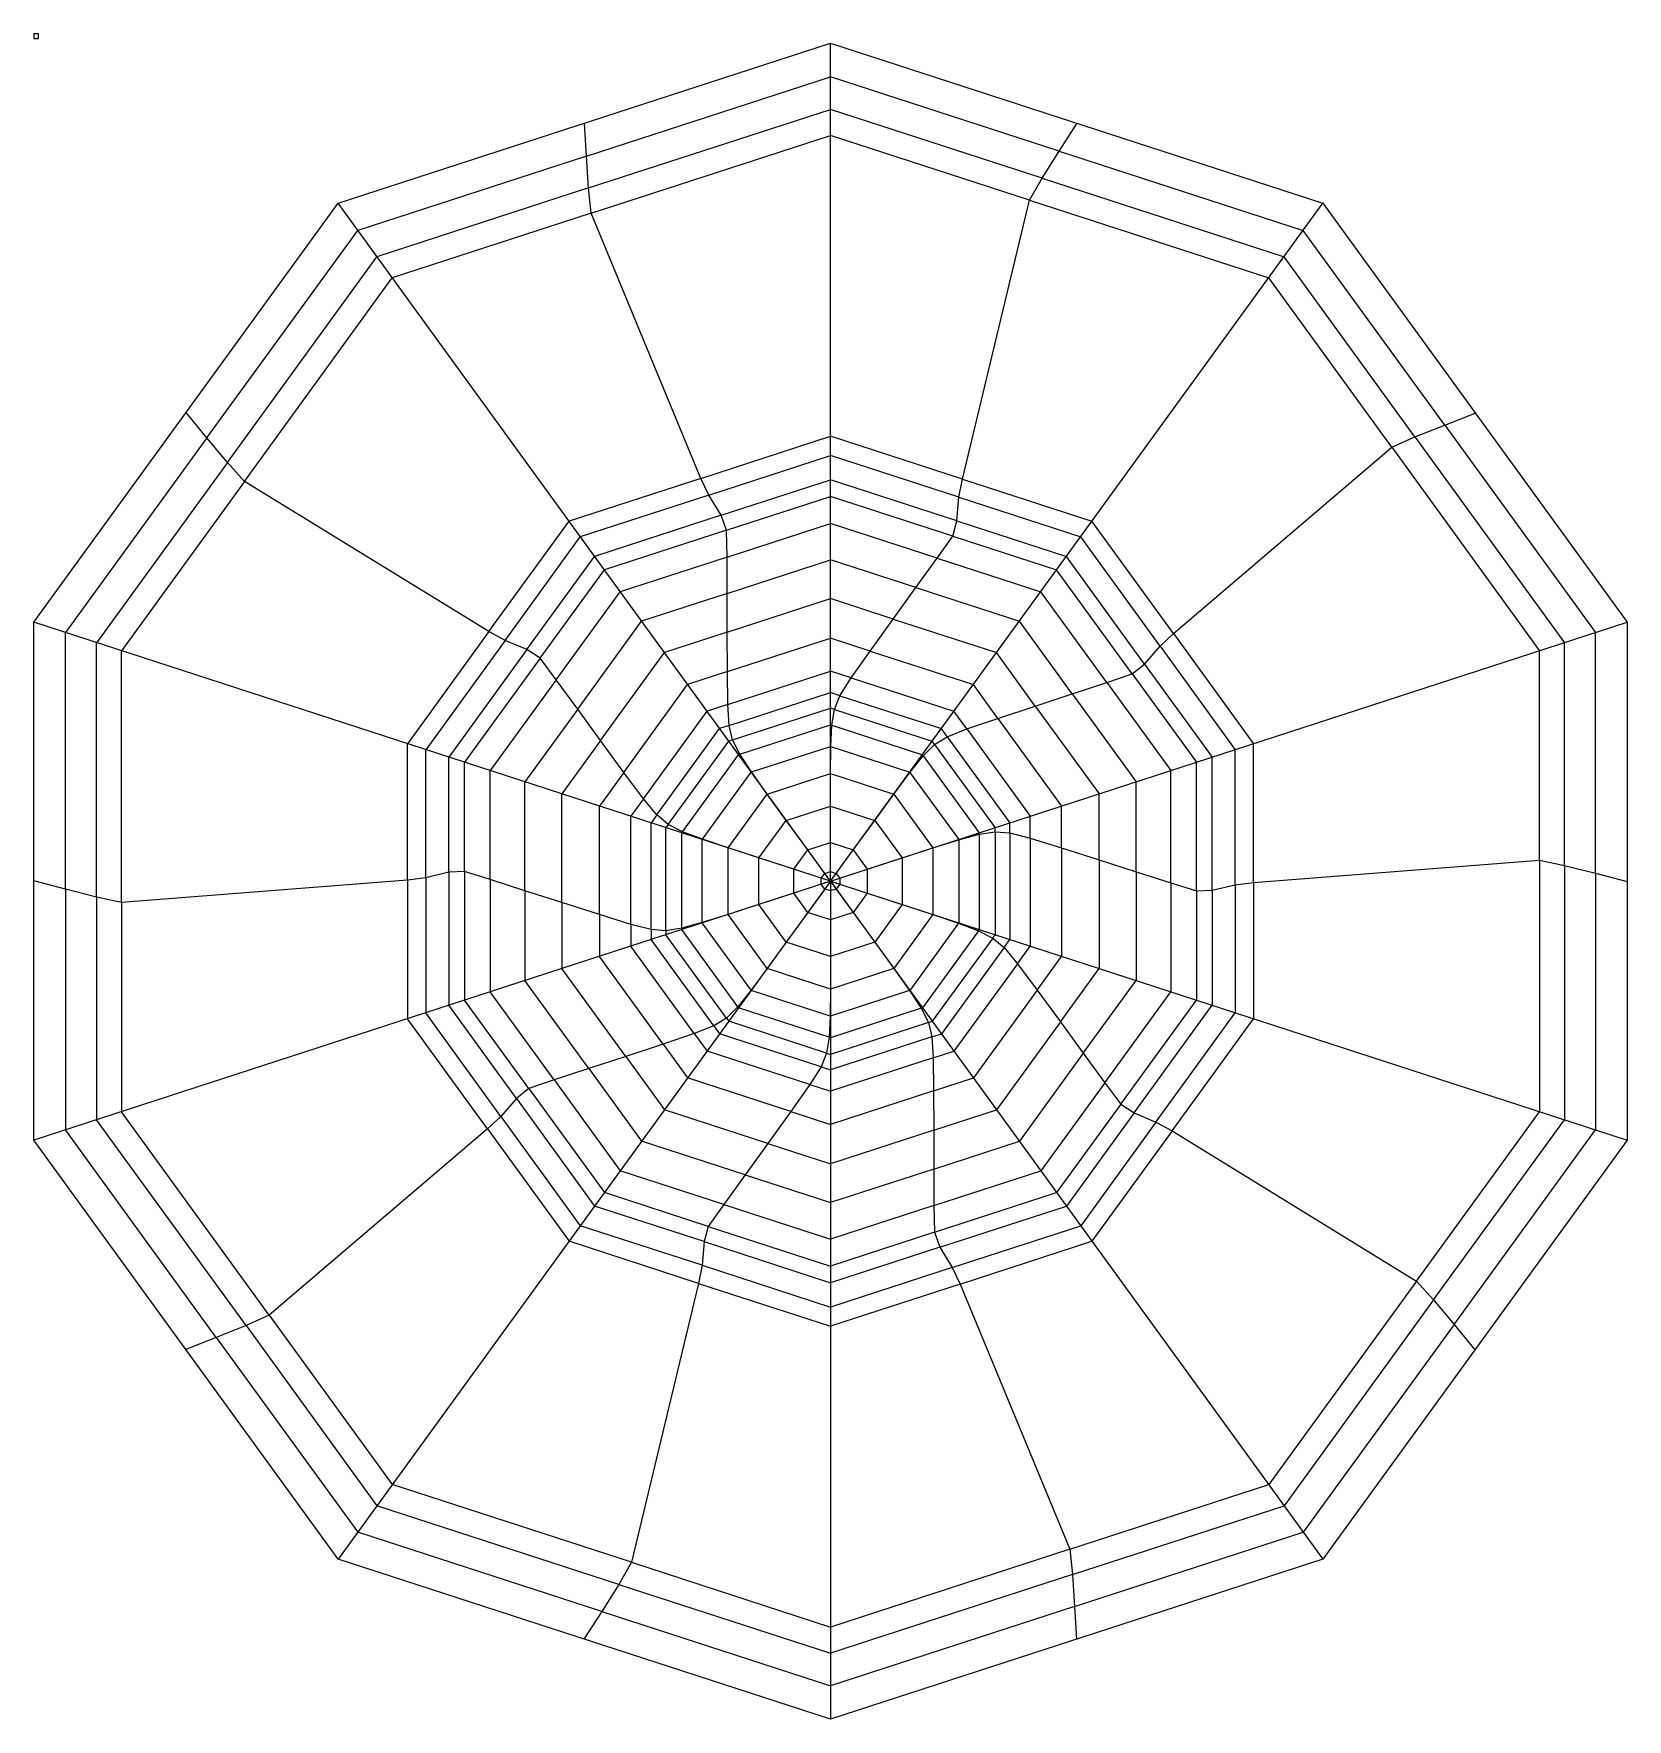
# Model space of a CAD drawing. Extents: x -1679 to 1679, y -1766 to 1786.
import ezdxf

# ---------------------------------------------------------------- set-up
doc = ezdxf.new("R2010")
doc.units = 0

msp = doc.modelspace()

# ---------------------------------------------------------------- linework, layer by layer
at = {"layer": 'CutLine', "color": 250, "linetype": 'CONTINUOUS'}
for p, q in [((-1037.9, 1428.5), (0, 1765.7)), ((0, 1765.7), (1037.9, 1428.5)), ((-1679.3, 545.6), (-1037.9, 1428.5)), ((1037.9, 1428.5), (1679.3, 545.6)), ((-1679.3, -545.6), (-1679.3, 545.6)), ((1679.3, 545.6), (1679.3, -545.6)), ((-1037.9, -1428.5), (-1679.3, -545.6)), ((1679.3, -545.6), (1037.9, -1428.5)), ((0, -1765.7), (-1037.9, -1428.5)), ((1037.9, -1428.5), (0, -1765.7))]:
    msp.add_line(p, q, dxfattribs=at)
at = {"layer": 'MountainLine', "color": 1, "linetype": 'CONTINUOUS'}
for p, q in [((0, 0), (0, 1765.7)), ((-514.1, 1528), (0, 1695.1)), ((-514.1, 1528), (0, 1695.1)), ((-509.9, 1460.7), (0, 1626.3)), ((-504.1, 1407.5), (0, 1571.3)), ((482.2, 1538.4), (996.3, 1371.4)), ((482.2, 1538.4), (996.3, 1371.4)), ((446.1, 1481.4), (955.9, 1315.7)), ((0, 0), (-1037.9, 1428.5)), ((0, 0), (1037.9, 1428.5)), ((419.5, 1435), (923.6, 1271.2)), ((-1314.1, 934), (-996.3, 1371.4)), ((-1314.1, 934), (-996.3, 1371.4)), ((-1271.1, 882), (-955.9, 1315.7)), ((-1235.1, 842.4), (-923.6, 1271.2)), ((1294.4, 961.1), (1612.1, 523.8)), ((1294.4, 961.1), (1612.1, 523.8)), ((-273.1, 848.7), (0, 937.5)), ((1231.6, 936.3), (1546.7, 502.6)), ((-256.6, 813.7), (0, 897.1)), ((1182.8, 914.4), (1494.4, 485.6)), ((266.6, 759.3), (0, 845.9)), ((277.9, 847.2), (551, 758.4)), ((257.7, 727.1), (0, 810.9)), ((270.7, 809.2), (527.3, 725.8)), ((-719.8, 526.1), (-551, 758.4)), ((-230.6, 771), (-497.2, 684.4)), ((225, 680.8), (0, 753.9)), ((-685.9, 507.5), (-527.3, 725.8)), ((-218.9, 739.7), (-476.6, 656)), ((-218.1, 683), (-443.1, 609.9)), ((-218.1, 606.3), (0, 677.2)), ((662, 457.5), (497.2, 684.4)), ((635.9, 436.8), (476.6, 656)), ((179.9, 618.7), (398, 547.8)), ((582.2, 418.5), (443.1, 609.9)), ((-217.8, 524.6), (0, 595.4)), ((0, 0), (-1679.3, 545.6)), ((-532.8, 362.3), (-398, 547.8)), ((0, 0), (1679.3, 545.6)), ((132.2, 552.4), (350, 481.7)), ((-1612.1, -16.8), (-1612.1, 523.8)), ((-1612.1, -16.8), (-1612.1, 523.8)), ((-1546.7, -33.5), (-1546.7, 502.6)), ((-217.4, 441.6), (0, 512.2)), ((722.8, 522), (891.6, 289.7)), ((-1494.4, -44.5), (-1494.4, 485.6)), ((-639.7, 488.2), (-804.5, 261.4)), ((-611.9, 469.8), (-771.2, 250.6)), ((-484.6, 296.4), (-350, 481.7)), ((83.7, 485), (301.1, 414.4)), ((694.6, 495.5), (853.2, 277.2)), ((-216.6, 372.3), (0, 442.6)), ((43.6, 428.5), (260.2, 358.1)), ((-577.9, 424.4), (-717, 233)), ((-435.4, 229.4), (-301.1, 414.4)), ((-213.7, 328), (0, 397.5)), ((19.9, 391), (233.6, 321.6)), ((509.2, 394.8), (644, 209.3)), ((-394, 173.9), (-260.2, 358.1)), ((-206.3, 297.7), (0, 364.8)), ((8.1, 362.1), (214.4, 295.1)), ((431.6, 369.2), (566.2, 184)), ((-365.7, 139.8), (-233.6, 321.6)), ((-190.9, 267.6), (0, 329.6)), ((2.8, 328.7), (193.7, 266.6)), ((287.1, 321), (421, 136.8)), ((352.8, 343.2), (487.1, 158.3)), ((-891.6, 2.5), (-891.6, 289.7)), ((-341.9, 119.6), (-214.4, 295.1)), ((-166.5, 230.2), (0, 284.2)), ((219.4, 288.2), (346.9, 112.7)), ((246, 304.6), (378, 122.8)), ((-853.2, 7.4), (-853.2, 277.2)), ((-311.7, 104.2), (-193.7, 266.6)), ((0.6, 284), (167.1, 230)), ((195.5, 264.3), (313.5, 101.9)), ((771.2, -20.4), (771.2, 250.6)), ((804.5, -19), (804.5, 261.4)), ((-270, 88.4), (-167.1, 230)), ((-133.4, 183.8), (0, 227.1)), ((0.1, 227.1), (133.5, 183.8)), ((167.5, 229.4), (270.3, 87.8)), ((717, -3.6), (717, 233)), ((-644, -20.1), (-644, 209.3)), ((-566.2, -45), (-566.2, 184)), ((-216, 70.3), (-133.5, 183.8)), ((133.6, 183.7), (216, 70.2)), ((-487.1, -70.3), (-487.1, 158.3)), ((-93.2, 128.2), (0, 158.5)), ((0, 158.5), (93.2, 128.2)), ((-421, -91), (-421, 136.8)), ((-378, -101.9), (-378, 122.8)), ((-346.9, -104.2), (-346.9, 112.7)), ((-150.7, 49), (-93.2, 128.2)), ((93.2, 128.2), (150.7, 49)), ((-313.5, -98.9), (-313.5, 101.9)), ((-270.3, -87.2), (-270.3, 87.8)), ((-47.9, 65.9), (0, 81.4)), ((0, 81.4), (47.9, 65.9)), ((270.3, 87.2), (270.3, -87.8)), ((313.5, 98.9), (313.5, -101.9)), ((346.9, 104.2), (346.9, -112.7)), ((378, 101.9), (378, -122.8)), ((421, 91), (421, -136.8)), ((-216, -70.1), (-216, 70.2)), ((-150.7, -49), (-150.7, 49)), ((-77.4, 25.2), (-47.9, 65.9)), ((47.9, 65.9), (77.5, 25.2)), ((150.7, 49), (150.7, -49)), ((216, 70.1), (216, -70.2)), ((487.1, 70.3), (487.1, -158.3)), ((566.2, 45), (566.2, -184)), ((1494.4, 44.5), (1494.4, -485.6)), ((0, 0), (-1679.3, -545.6)), ((0, 0), (-1037.9, -1428.5)), ((-804.5, 19), (-804.5, -261.4)), ((-771.2, 20.4), (-771.2, -250.6)), ((-717, 3.6), (-717, -233)), ((-77.5, -25.2), (-77.5, 25.2)), ((-19.4, 6.3), (-12, 16.5)), ((-19.4, -6.3), (-19.4, 6.3)), ((-12, 16.5), (0, 20.4)), ((0, 20.4), (12, 16.5)), ((0, 0), (0, -1765.7)), ((0, 0), (1037.9, -1428.5)), ((0, 0), (1679.3, -545.6)), ((0, 0), (0, 0)), ((0, 0), (0, 0)), ((0, 0), (0, 0)), ((0, 0), (0, 0)), ((0, 0), (0, 0)), ((0, 0), (0, 0)), ((0, 0), (0, 0)), ((0, 0), (0, 0)), ((0, 0), (0, 0)), ((0, 0), (0, 0)), ((0, 0), (0, 0)), ((0, 0), (0, 0)), ((0, 0), (0, 0)), ((0, 0), (0, 0)), ((0, 0), (0, 0)), ((0, 0), (0, 0)), ((0, 0), (0, 0)), ((0, 0), (0, 0)), ((0, 0), (0, 0)), ((0, 0), (0, 0)), ((12, 16.5), (19.4, 6.3)), ((19.4, 6.3), (19.4, -6.3)), ((77.5, 25.2), (77.5, -25.2)), ((644, 20.1), (644, -209.3)), ((1546.7, 33.5), (1546.7, -502.6)), ((1612.1, 16.8), (1612.1, -523.8)), ((1612.1, 16.8), (1612.1, -523.8)), ((-47.9, -65.9), (-77.5, -25.2)), ((-12, -16.5), (-19.4, -6.3)), ((0, -20.4), (-12, -16.5)), ((12, -16.5), (0, -20.4)), ((19.4, -6.3), (12, -16.5)), ((77.4, -25.2), (47.9, -65.9)), ((853.2, -7.4), (853.2, -277.2)), ((891.6, -2.5), (891.6, -289.7)), ((-133.6, -183.7), (-216, -70.2)), ((-93.2, -128.2), (-150.7, -49)), ((0, -81.4), (-47.9, -65.9)), ((47.9, -65.9), (0, -81.4)), ((150.7, -49), (93.2, -128.2)), ((216, -70.3), (133.5, -183.8)), ((-195.5, -264.3), (-313.5, -101.9)), ((-167.5, -229.4), (-270.3, -87.8)), ((270, -88.4), (167.1, -230)), ((311.7, -104.2), (193.7, -266.6)), ((-287.1, -321), (-421, -136.8)), ((-246, -304.6), (-378, -122.8)), ((-219.4, -288.2), (-346.9, -112.7)), ((0, -158.5), (-93.2, -128.2)), ((93.2, -128.2), (0, -158.5)), ((341.9, -119.6), (214.4, -295.1)), ((365.7, -139.8), (233.6, -321.6)), ((-352.8, -343.2), (-487.1, -158.3)), ((394, -173.9), (260.2, -358.1)), ((-509.2, -394.8), (-644, -209.3)), ((-431.6, -369.2), (-566.2, -184)), ((-0.1, -227.1), (-133.5, -183.8)), ((133.4, -183.8), (0, -227.1)), ((-0.6, -284), (-167.1, -230)), ((166.5, -230.2), (0, -284.2)), ((435.4, -229.4), (301.1, -414.4)), ((577.9, -424.4), (717, -233)), ((-694.6, -495.5), (-853.2, -277.2)), ((-2.8, -328.7), (-193.7, -266.6)), ((190.9, -267.6), (0, -329.6)), ((611.9, -469.8), (771.2, -250.6)), ((639.7, -488.2), (804.5, -261.4)), ((-722.8, -522), (-891.6, -289.7)), ((-8.1, -362.1), (-214.4, -295.1)), ((206.3, -297.7), (0, -364.8)), ((484.6, -296.4), (350, -481.7)), ((-19.9, -391), (-233.6, -321.6)), ((213.7, -328), (0, -397.5)), ((-43.6, -428.5), (-260.2, -358.1)), ((216.6, -372.3), (0, -442.6)), ((532.8, -362.3), (398, -547.8)), ((-582.2, -418.5), (-443.1, -609.9)), ((-83.7, -485), (-301.1, -414.4)), ((-662, -457.5), (-497.2, -684.4)), ((-635.9, -436.8), (-476.6, -656)), ((217.4, -441.6), (0, -512.2)), ((-1182.8, -914.4), (-1494.4, -485.6)), ((-132.2, -552.4), (-350, -481.7)), ((-1294.4, -961.1), (-1612.1, -523.8)), ((-1294.4, -961.1), (-1612.1, -523.8)), ((-1231.6, -936.3), (-1546.7, -502.6)), ((217.8, -524.6), (0, -595.4)), ((685.9, -507.5), (527.3, -725.8)), ((719.8, -526.1), (551, -758.4)), ((-179.9, -618.7), (-398, -547.8)), ((218.1, -606.3), (0, -677.2)), ((218.1, -683), (443.1, -609.9)), ((218.9, -739.7), (476.6, -656)), ((-225, -680.8), (0, -753.9)), ((230.6, -771), (497.2, -684.4)), ((-270.7, -809.2), (-527.3, -725.8)), ((-257.7, -727.1), (0, -810.9)), ((-277.9, -847.2), (-551, -758.4)), ((-266.6, -759.3), (0, -845.9)), ((256.6, -813.7), (0, -897.1)), ((273.1, -848.7), (0, -937.5)), ((1235.1, -842.4), (923.6, -1271.2)), ((1271.1, -882), (955.9, -1315.7)), ((1314.1, -934), (996.3, -1371.4)), ((1314.1, -934), (996.3, -1371.4)), ((-419.5, -1435), (-923.6, -1271.2)), ((-446.1, -1481.4), (-955.9, -1315.7)), ((-482.2, -1538.4), (-996.3, -1371.4)), ((-482.2, -1538.4), (-996.3, -1371.4)), ((504.1, -1407.5), (0, -1571.3)), ((509.9, -1460.7), (0, -1626.3)), ((514.1, -1528), (0, -1695.1)), ((514.1, -1528), (0, -1695.1))]:
    msp.add_line(p, q, dxfattribs=at)
at = {"layer": 'reference 10mm', "color": 250, "linetype": 'CONTINUOUS'}
for p, q in [((-1669.3, 1785.7), (-1679.3, 1785.7)), ((-1679.3, 1785.7), (-1679.3, 1775.7)), ((-1679.3, 1775.7), (-1669.3, 1775.7)), ((-1669.3, 1775.7), (-1669.3, 1785.7))]:
    msp.add_line(p, q, dxfattribs=at)
at = {"layer": 'ValleyLine', "color": 5, "linetype": 'CONTINUOUS'}
for p, q in [((482.2, 1538.4), (0, 1695.1)), ((482.2, 1538.4), (0, 1695.1)), ((446.1, 1481.4), (0, 1626.3)), ((-514.1, 1528), (-518.2, 1597.3)), ((419.5, 1435), (0, 1571.3)), ((482.2, 1538.4), (519.6, 1596.9)), ((-514.1, 1528), (-996.3, 1371.4)), ((-514.1, 1528), (-996.3, 1371.4)), ((-509.9, 1460.7), (-514.1, 1528)), ((-514.1, 1528), (-514.1, 1528)), ((446.1, 1481.4), (482.2, 1538.4)), ((482.2, 1538.4), (482.2, 1538.4)), ((-509.9, 1460.7), (-955.9, 1315.7)), ((-504.1, 1407.5), (-509.9, 1460.7)), ((419.5, 1435), (446.1, 1481.4)), ((277.9, 847.2), (419.5, 1435)), ((-504.1, 1407.5), (-923.6, 1271.2)), ((-273.1, 848.7), (-504.1, 1407.5)), ((1294.4, 961.1), (996.3, 1371.4)), ((1294.4, 961.1), (996.3, 1371.4)), ((1231.6, 936.3), (955.9, 1315.7)), ((1182.8, 914.4), (923.6, 1271.2)), ((-1314.1, 934), (-1358.1, 987.6)), ((1231.6, 936.3), (1294.4, 961.1)), ((1294.4, 961.1), (1359, 986.5)), ((1294.4, 961.1), (1294.4, 961.1)), ((-1314.1, 934), (-1612.1, 523.8)), ((-1314.1, 934), (-1612.1, 523.8)), ((-1271.1, 882), (-1314.1, 934)), ((-1314.1, 934), (-1314.1, 934)), ((277.9, 847.2), (0, 937.5)), ((1182.8, 914.4), (1231.6, 936.3)), ((270.7, 809.2), (0, 897.1)), ((722.8, 522), (1182.8, 914.4)), ((-1271.1, 882), (-1546.7, 502.6)), ((-1235.1, 842.4), (-1271.1, 882)), ((-1235.1, 842.4), (-1494.4, 485.6)), ((-719.8, 526.1), (-1235.1, 842.4)), ((-273.1, 848.7), (-551, 758.4)), ((-256.6, 813.7), (-273.1, 848.7)), ((-230.6, 771), (0, 845.9)), ((270.7, 809.2), (277.9, 847.2)), ((-256.6, 813.7), (-527.3, 725.8)), ((-230.6, 771), (-256.6, 813.7)), ((-218.9, 739.7), (0, 810.9)), ((266.6, 759.3), (270.7, 809.2)), ((-218.9, 739.7), (-230.6, 771)), ((-218.1, 683), (0, 753.9)), ((257.7, 727.1), (266.6, 759.3)), ((266.6, 759.3), (497.2, 684.4)), ((722.8, 522), (551, 758.4)), ((-218.1, 683), (-218.9, 739.7)), ((225, 680.8), (257.7, 727.1)), ((257.7, 727.1), (476.6, 656)), ((694.6, 495.5), (527.3, 725.8)), ((-639.7, 488.2), (-497.2, 684.4)), ((-218.1, 606.3), (-218.1, 683)), ((179.9, 618.7), (0, 677.2)), ((179.9, 618.7), (225, 680.8)), ((225, 680.8), (443.1, 609.9)), ((-611.9, 469.8), (-476.6, 656)), ((-577.9, 424.4), (-443.1, 609.9)), ((-218.1, 606.3), (-398, 547.8)), ((-217.8, 524.6), (-218.1, 606.3)), ((132.2, 552.4), (179.9, 618.7)), ((132.2, 552.4), (0, 595.4)), ((83.7, 485), (132.2, 552.4)), ((509.2, 394.8), (398, 547.8)), ((-719.8, 526.1), (-891.6, 289.7)), ((-685.9, 507.5), (-853.2, 277.2)), ((-685.9, 507.5), (-719.8, 526.1)), ((-639.7, 488.2), (-685.9, 507.5)), ((-217.8, 524.6), (-350, 481.7)), ((-217.4, 441.6), (-217.8, 524.6)), ((83.7, 485), (0, 512.2)), ((694.6, 495.5), (722.8, 522)), ((1546.7, 33.5), (1546.7, 502.6)), ((1612.1, 16.8), (1612.1, 523.8)), ((1612.1, 16.8), (1612.1, 523.8)), ((-611.9, 469.8), (-639.7, 488.2)), ((-577.9, 424.4), (-611.9, 469.8)), ((43.6, 428.5), (83.7, 485)), ((431.6, 369.2), (350, 481.7)), ((662, 457.5), (694.6, 495.5)), ((1494.4, 44.5), (1494.4, 485.6)), ((-217.4, 441.6), (-301.1, 414.4)), ((-216.6, 372.3), (-217.4, 441.6)), ((43.6, 428.5), (0, 442.6)), ((19.9, 391), (43.6, 428.5)), ((582.2, 418.5), (635.9, 436.8)), ((635.9, 436.8), (662, 457.5)), ((635.9, 436.8), (771.2, 250.6)), ((662, 457.5), (804.5, 261.4)), ((-532.8, 362.3), (-577.9, 424.4)), ((19.9, 391), (0, 397.5)), ((8.1, 362.1), (19.9, 391)), ((352.8, 343.2), (301.1, 414.4)), ((431.6, 369.2), (509.2, 394.8)), ((509.2, 394.8), (582.2, 418.5)), ((582.2, 418.5), (717, 233)), ((-532.8, 362.3), (-644, 209.3)), ((-484.6, 296.4), (-532.8, 362.3)), ((-216.6, 372.3), (-260.2, 358.1)), ((-213.7, 328), (-216.6, 372.3)), ((8.1, 362.1), (0, 364.8)), ((2.8, 328.7), (8.1, 362.1)), ((287.1, 321), (260.2, 358.1)), ((352.8, 343.2), (431.6, 369.2)), ((-213.7, 328), (-233.6, 321.6)), ((-206.3, 297.7), (-213.7, 328)), ((2.8, 328.7), (0, 329.6)), ((0.6, 284), (2.8, 328.7)), ((246, 304.6), (233.6, 321.6)), ((246, 304.6), (287.1, 321)), ((287.1, 321), (352.8, 343.2)), ((-484.6, 296.4), (-566.2, 184)), ((-435.4, 229.4), (-484.6, 296.4)), ((-206.3, 297.7), (-214.4, 295.1)), ((-190.9, 267.6), (-206.3, 297.7)), ((0.6, 284), (0, 284.2)), ((195.5, 264.3), (219.4, 288.2)), ((219.4, 288.2), (214.4, 295.1)), ((219.4, 288.2), (246, 304.6)), ((891.6, -2.5), (891.6, 289.7)), ((-804.5, 19), (-804.5, 261.4)), ((-771.2, 20.4), (-771.2, 250.6)), ((-190.9, 267.6), (-193.7, 266.6)), ((-166.5, 230.2), (-190.9, 267.6)), ((0.1, 227.1), (0.6, 284)), ((167.5, 229.4), (195.5, 264.3)), ((195.5, 264.3), (193.7, 266.6)), ((853.2, -7.4), (853.2, 277.2)), ((-717, 3.6), (-717, 233)), ((-435.4, 229.4), (-487.1, 158.3)), ((-394, 173.9), (-435.4, 229.4)), ((-166.5, 230.2), (-167.1, 230)), ((-133.4, 183.8), (-166.5, 230.2)), ((0, 158.5), (0.1, 227.1)), ((0.1, 227.1), (0, 227.1)), ((133.6, 183.7), (167.5, 229.4)), ((167.5, 229.4), (167.1, 230)), ((-133.4, 183.8), (-133.5, 183.8)), ((-93.2, 128.2), (-133.4, 183.8)), ((93.2, 128.2), (133.6, 183.7)), ((133.6, 183.7), (133.5, 183.8)), ((566.2, 45), (566.2, 184)), ((644, 20.1), (644, 209.3)), ((-394, 173.9), (-421, 136.8)), ((-365.7, 139.8), (-394, 173.9)), ((0, 81.4), (0, 158.5)), ((0, 158.5), (0, 158.5)), ((487.1, 70.3), (487.1, 158.3)), ((-365.7, 139.8), (-378, 122.8)), ((-341.9, 119.6), (-365.7, 139.8)), ((-341.9, 119.6), (-346.9, 112.7)), ((-311.7, 104.2), (-341.9, 119.6)), ((-47.9, 65.9), (-93.2, 128.2)), ((-93.2, 128.2), (-93.2, 128.2)), ((47.9, 65.9), (93.2, 128.2)), ((93.2, 128.2), (93.2, 128.2)), ((346.9, 104.2), (346.9, 112.7)), ((378, 101.9), (378, 122.8)), ((421, 91), (421, 136.8)), ((-311.7, 104.2), (-313.5, 101.9)), ((-270, 88.4), (-311.7, 104.2)), ((-270, 88.4), (-270.3, 87.8)), ((-216, 70.3), (-270, 88.4)), ((0, 20.4), (0, 81.4)), ((0, 81.4), (0, 81.4)), ((216, 70.1), (270.3, 87.2)), ((270.3, 87.2), (313.5, 98.9)), ((270.3, 87.2), (270.3, 87.8)), ((313.5, 98.9), (346.9, 104.2)), ((313.5, 98.9), (313.5, 101.9)), ((346.9, 104.2), (378, 101.9)), ((378, 101.9), (421, 91)), ((421, 91), (487.1, 70.3)), ((-150.7, 49), (-216, 70.3)), ((-216, 70.3), (-216, 70.2)), ((-77.4, 25.2), (-150.7, 49)), ((-150.7, 49), (-150.7, 49)), ((-12, 16.5), (-47.9, 65.9)), ((-47.9, 65.9), (-47.9, 65.9)), ((12, 16.5), (47.9, 65.9)), ((47.9, 65.9), (47.9, 65.9)), ((77.5, 25.2), (150.7, 49)), ((150.7, 49), (216, 70.1)), ((150.7, 49), (150.7, 49)), ((216, 70.1), (216, 70.2)), ((487.1, 70.3), (566.2, 45)), ((566.2, 45), (644, 20.1)), ((891.6, -2.5), (1494.4, 44.5)), ((1494.4, 44.5), (1546.7, 33.5)), ((-1612.1, -16.8), (-1679.3, 0.7)), ((-891.6, 2.5), (-1494.4, -44.5)), ((-853.2, 7.4), (-891.6, 2.5)), ((-891.6, 2.5), (-891.6, -289.7)), ((-804.5, 19), (-853.2, 7.4)), ((-853.2, 7.4), (-853.2, -277.2)), ((-771.2, 20.4), (-804.5, 19)), ((-717, 3.6), (-771.2, 20.4)), ((-644, -20.1), (-717, 3.6)), ((-77.4, 25.2), (-77.5, 25.2)), ((-19.4, 6.3), (-77.4, 25.2)), ((0, 0), (-19.4, 6.3)), ((-19.4, 6.3), (-19.4, 6.3)), ((0, 0), (-19.4, -6.3)), ((0, 0), (-12, 16.5)), ((-12, 16.5), (-12, 16.5)), ((0, 0), (-12, -16.5)), ((0, 0), (0, 20.4)), ((0, 20.4), (0, 20.4)), ((0, 0), (12, 16.5)), ((0, 0), (19.4, 6.3)), ((0, 0), (0, 0)), ((0, 0), (0, 0)), ((0, 0), (0, 0)), ((0, 0), (0, 0)), ((0, 0), (0, 0)), ((0, 0), (0, 0)), ((0, 0), (0, 0)), ((0, 0), (0, -20.4)), ((0, 0), (0, 0)), ((0, 0), (0, 0)), ((0, 0), (0, 0)), ((0, 0), (12, -16.5)), ((0, 0), (0, 0)), ((0, 0), (0, 0)), ((0, 0), (0, 0)), ((0, 0), (19.4, -6.3)), ((0, 0), (0, 0)), ((0, 0), (0, 0)), ((0, 0), (0, 0)), ((0, 0), (0, 0)), ((0, 0), (0, 0)), ((0, 0), (0, 0)), ((0, 0), (0, 0)), ((0, 0), (0, 0)), ((0, 0), (0, 0)), ((0, 0), (0, 0)), ((0, 0), (0, 0)), ((0, 0), (0, 0)), ((0, 0), (0, 0)), ((0, 0), (0, 0)), ((0, 0), (0, 0)), ((0, 0), (0, 0)), ((0, 0), (0, 0)), ((12, 16.5), (12, 16.5)), ((19.4, 6.3), (77.5, 25.2)), ((19.4, 6.3), (19.4, 6.3)), ((77.5, 25.2), (77.5, 25.2)), ((644, 20.1), (717, -3.6)), ((1546.7, 33.5), (1612.1, 16.8)), ((1612.1, 16.8), (1612.1, 16.8)), ((1612.1, 16.8), (1679.3, -0.7)), ((-1546.7, -33.5), (-1612.1, -16.8)), ((-1612.1, -16.8), (-1612.1, -16.8)), ((-1612.1, -16.8), (-1612.1, -523.8)), ((-1612.1, -16.8), (-1612.1, -523.8)), ((-1494.4, -44.5), (-1546.7, -33.5)), ((-1546.7, -33.5), (-1546.7, -502.6)), ((-566.2, -45), (-644, -20.1)), ((-644, -20.1), (-644, -209.3)), ((-77.5, -25.2), (-150.7, -49)), ((-19.4, -6.3), (-77.5, -25.2)), ((-77.5, -25.2), (-77.5, -25.2)), ((-12, -16.5), (-47.9, -65.9)), ((-19.4, -6.3), (-19.4, -6.3)), ((-12, -16.5), (-12, -16.5)), ((0, -20.4), (0, -81.4)), ((0, -20.4), (0, -20.4)), ((12, -16.5), (47.9, -65.9)), ((12, -16.5), (12, -16.5)), ((19.4, -6.3), (77.4, -25.2)), ((19.4, -6.3), (19.4, -6.3)), ((77.4, -25.2), (150.7, -49)), ((77.4, -25.2), (77.5, -25.2)), ((717, -3.6), (771.2, -20.4)), ((717, -3.6), (717, -233)), ((771.2, -20.4), (804.5, -19)), ((771.2, -20.4), (771.2, -250.6)), ((804.5, -19), (853.2, -7.4)), ((804.5, -19), (804.5, -261.4)), ((853.2, -7.4), (891.6, -2.5)), ((-1494.4, -44.5), (-1494.4, -485.6)), ((-487.1, -70.3), (-566.2, -45)), ((-566.2, -45), (-566.2, -184)), ((-421, -91), (-487.1, -70.3)), ((-487.1, -70.3), (-487.1, -158.3)), ((-216, -70.1), (-270.3, -87.2)), ((-150.7, -49), (-216, -70.1)), ((-216, -70.1), (-216, -70.2)), ((-150.7, -49), (-150.7, -49)), ((-47.9, -65.9), (-93.2, -128.2)), ((-47.9, -65.9), (-47.9, -65.9)), ((47.9, -65.9), (93.2, -128.2)), ((47.9, -65.9), (47.9, -65.9)), ((150.7, -49), (216, -70.3)), ((150.7, -49), (150.7, -49)), ((216, -70.3), (216, -70.2)), ((216, -70.3), (270, -88.4)), ((-378, -101.9), (-421, -91)), ((-421, -91), (-421, -136.8)), ((-346.9, -104.2), (-378, -101.9)), ((-378, -101.9), (-378, -122.8)), ((-313.5, -98.9), (-346.9, -104.2)), ((-346.9, -104.2), (-346.9, -112.7)), ((-270.3, -87.2), (-313.5, -98.9)), ((-313.5, -98.9), (-313.5, -101.9)), ((-270.3, -87.2), (-270.3, -87.8)), ((0, -81.4), (0, -158.5)), ((0, -81.4), (0, -81.4)), ((270, -88.4), (270.3, -87.8)), ((270, -88.4), (311.7, -104.2)), ((311.7, -104.2), (313.5, -101.9)), ((311.7, -104.2), (341.9, -119.6)), ((-93.2, -128.2), (-133.6, -183.7)), ((-93.2, -128.2), (-93.2, -128.2)), ((93.2, -128.2), (133.4, -183.8)), ((93.2, -128.2), (93.2, -128.2)), ((341.9, -119.6), (346.9, -112.7)), ((341.9, -119.6), (365.7, -139.8)), ((365.7, -139.8), (378, -122.8)), ((365.7, -139.8), (394, -173.9)), ((394, -173.9), (421, -136.8)), ((0, -158.5), (-0.1, -227.1)), ((0, -158.5), (0, -158.5)), ((394, -173.9), (435.4, -229.4)), ((435.4, -229.4), (487.1, -158.3)), ((-133.6, -183.7), (-167.5, -229.4)), ((-133.6, -183.7), (-133.5, -183.8)), ((133.4, -183.8), (166.5, -230.2)), ((133.4, -183.8), (133.5, -183.8)), ((484.6, -296.4), (566.2, -184)), ((532.8, -362.3), (644, -209.3)), ((-582.2, -418.5), (-717, -233)), ((-167.5, -229.4), (-195.5, -264.3)), ((-167.5, -229.4), (-167.1, -230)), ((-0.1, -227.1), (-0.6, -284)), ((-0.1, -227.1), (0, -227.1)), ((166.5, -230.2), (167.1, -230)), ((166.5, -230.2), (190.9, -267.6)), ((435.4, -229.4), (484.6, -296.4)), ((-662, -457.5), (-804.5, -261.4)), ((-635.9, -436.8), (-771.2, -250.6)), ((-195.5, -264.3), (-219.4, -288.2)), ((-195.5, -264.3), (-193.7, -266.6)), ((-0.6, -284), (-2.8, -328.7)), ((-0.6, -284), (0, -284.2)), ((190.9, -267.6), (193.7, -266.6)), ((190.9, -267.6), (206.3, -297.7)), ((685.9, -507.5), (853.2, -277.2)), ((-246, -304.6), (-287.1, -321)), ((-219.4, -288.2), (-246, -304.6)), ((-246, -304.6), (-233.6, -321.6)), ((-219.4, -288.2), (-214.4, -295.1)), ((206.3, -297.7), (214.4, -295.1)), ((206.3, -297.7), (213.7, -328)), ((484.6, -296.4), (532.8, -362.3)), ((719.8, -526.1), (891.6, -289.7)), ((-352.8, -343.2), (-431.6, -369.2)), ((-287.1, -321), (-352.8, -343.2)), ((-352.8, -343.2), (-301.1, -414.4)), ((-287.1, -321), (-260.2, -358.1)), ((-2.8, -328.7), (-8.1, -362.1)), ((-2.8, -328.7), (0, -329.6)), ((213.7, -328), (233.6, -321.6)), ((213.7, -328), (216.6, -372.3)), ((-431.6, -369.2), (-509.2, -394.8)), ((-431.6, -369.2), (-350, -481.7)), ((-8.1, -362.1), (-19.9, -391)), ((-8.1, -362.1), (0, -364.8)), ((216.6, -372.3), (260.2, -358.1)), ((216.6, -372.3), (217.4, -441.6)), ((532.8, -362.3), (577.9, -424.4)), ((-582.2, -418.5), (-635.9, -436.8)), ((-509.2, -394.8), (-582.2, -418.5)), ((-509.2, -394.8), (-398, -547.8)), ((-19.9, -391), (-43.6, -428.5)), ((-19.9, -391), (0, -397.5)), ((217.4, -441.6), (301.1, -414.4)), ((577.9, -424.4), (443.1, -609.9)), ((577.9, -424.4), (611.9, -469.8)), ((-662, -457.5), (-694.6, -495.5)), ((-635.9, -436.8), (-662, -457.5)), ((-43.6, -428.5), (-83.7, -485)), ((-43.6, -428.5), (0, -442.6)), ((217.4, -441.6), (217.8, -524.6)), ((-694.6, -495.5), (-722.8, -522)), ((-694.6, -495.5), (-527.3, -725.8)), ((-83.7, -485), (-132.2, -552.4)), ((-83.7, -485), (0, -512.2)), ((217.8, -524.6), (350, -481.7)), ((611.9, -469.8), (476.6, -656)), ((639.7, -488.2), (497.2, -684.4)), ((611.9, -469.8), (639.7, -488.2)), ((639.7, -488.2), (685.9, -507.5)), ((1235.1, -842.4), (1494.4, -485.6)), ((-722.8, -522), (-1182.8, -914.4)), ((-722.8, -522), (-551, -758.4)), ((217.8, -524.6), (218.1, -606.3)), ((685.9, -507.5), (719.8, -526.1)), ((719.8, -526.1), (1235.1, -842.4)), ((1271.1, -882), (1546.7, -502.6)), ((1314.1, -934), (1612.1, -523.8)), ((1314.1, -934), (1612.1, -523.8)), ((-132.2, -552.4), (-179.9, -618.7)), ((-132.2, -552.4), (0, -595.4)), ((218.1, -606.3), (398, -547.8)), ((-225, -680.8), (-443.1, -609.9)), ((-179.9, -618.7), (-225, -680.8)), ((-179.9, -618.7), (0, -677.2)), ((218.1, -606.3), (218.1, -683)), ((-257.7, -727.1), (-476.6, -656)), ((-266.6, -759.3), (-497.2, -684.4)), ((-225, -680.8), (-257.7, -727.1)), ((218.1, -683), (0, -753.9)), ((218.1, -683), (218.9, -739.7)), ((-257.7, -727.1), (-266.6, -759.3)), ((218.9, -739.7), (0, -810.9)), ((218.9, -739.7), (230.6, -771)), ((256.6, -813.7), (527.3, -725.8)), ((-266.6, -759.3), (-270.7, -809.2)), ((230.6, -771), (0, -845.9)), ((230.6, -771), (256.6, -813.7)), ((273.1, -848.7), (551, -758.4)), ((-270.7, -809.2), (-277.9, -847.2)), ((-270.7, -809.2), (0, -897.1)), ((256.6, -813.7), (273.1, -848.7)), ((-277.9, -847.2), (-419.5, -1435)), ((-277.9, -847.2), (0, -937.5)), ((273.1, -848.7), (504.1, -1407.5)), ((1235.1, -842.4), (1271.1, -882)), ((1271.1, -882), (1314.1, -934)), ((-1182.8, -914.4), (-1231.6, -936.3)), ((-1182.8, -914.4), (-923.6, -1271.2)), ((-1231.6, -936.3), (-1294.4, -961.1)), ((-1231.6, -936.3), (-955.9, -1315.7)), ((1314.1, -934), (1314.1, -934)), ((1314.1, -934), (1358.1, -987.6)), ((-1294.4, -961.1), (-1359, -986.5)), ((-1294.4, -961.1), (-1294.4, -961.1)), ((-1294.4, -961.1), (-996.3, -1371.4)), ((-1294.4, -961.1), (-996.3, -1371.4)), ((504.1, -1407.5), (923.6, -1271.2)), ((509.9, -1460.7), (955.9, -1315.7)), ((514.1, -1528), (996.3, -1371.4)), ((514.1, -1528), (996.3, -1371.4)), ((504.1, -1407.5), (509.9, -1460.7)), ((-419.5, -1435), (-446.1, -1481.4)), ((-419.5, -1435), (0, -1571.3)), ((-446.1, -1481.4), (-482.2, -1538.4)), ((-446.1, -1481.4), (0, -1626.3)), ((509.9, -1460.7), (514.1, -1528)), ((-482.2, -1538.4), (-519.6, -1596.9)), ((-482.2, -1538.4), (-482.2, -1538.4)), ((-482.2, -1538.4), (0, -1695.1)), ((-482.2, -1538.4), (0, -1695.1)), ((514.1, -1528), (514.1, -1528)), ((514.1, -1528), (518.2, -1597.3))]:
    msp.add_line(p, q, dxfattribs=at)

doc.saveas('drawing.dxf')
